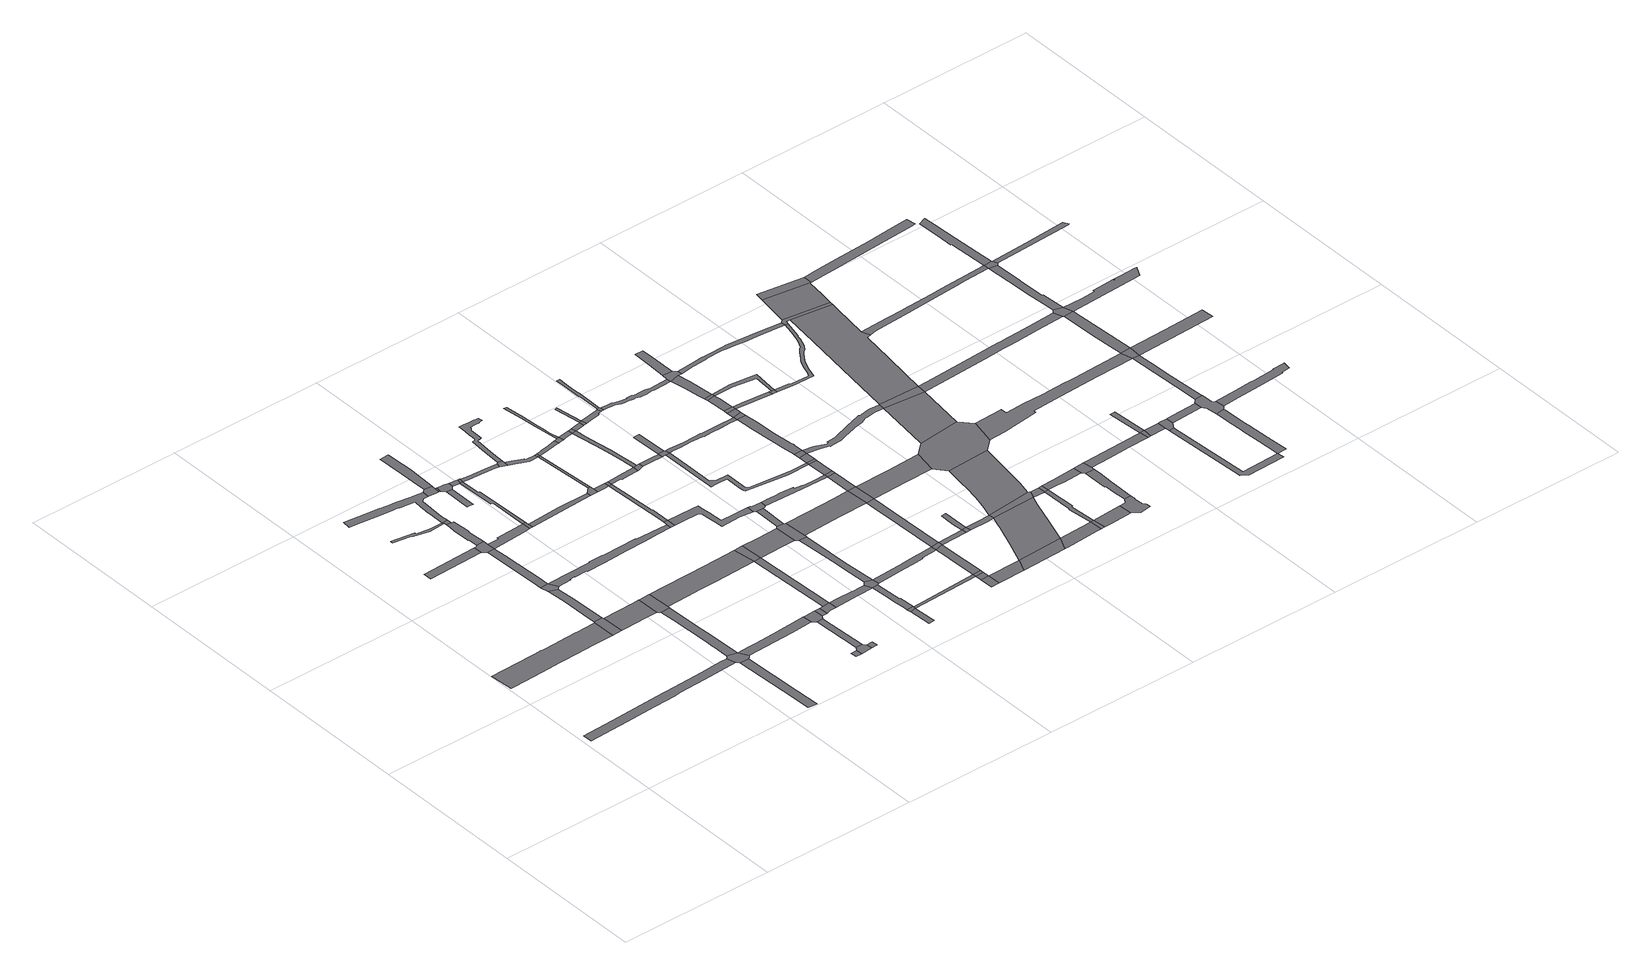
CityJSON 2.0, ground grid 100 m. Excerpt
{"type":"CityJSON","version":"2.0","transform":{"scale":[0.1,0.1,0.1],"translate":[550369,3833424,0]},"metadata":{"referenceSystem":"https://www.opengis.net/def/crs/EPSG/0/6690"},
"CityObjects":{
"road1":{"type":"Road","attributes":{"RoadStructureAttribute.sectionType":"1"},"geometry":[{"type":"MultiSurface","lod":"1","boundaries":[[[0,1,2,3,4,5,6,7,8,9,10,11,12,13,14]]]}]},
"road2":{"type":"Road","attributes":{"RoadStructureAttribute.sectionType":"1"},"geometry":[{"type":"MultiSurface","lod":"1","boundaries":[[[15,16,17,18,19,20,21,22,23,24,25,26,27,28,29,30,31,32,33,34,35,36,37,38]]]}]},
"road3":{"type":"Road","geometry":[{"type":"MultiSurface","lod":"1","boundaries":[[[39,40,15,38,41,42]]]}]},
"road4":{"type":"Road","attributes":{"RoadStructureAttribute.sectionType":"1"},"geometry":[{"type":"MultiSurface","lod":"1","boundaries":[[[43,44,45,46,47]]]}]},
"road5":{"type":"Road","attributes":{"RoadStructureAttribute.sectionType":"1"},"geometry":[{"type":"MultiSurface","lod":"1","boundaries":[[[48,49,50,40,39,51,52,53]]]}]},
"road6":{"type":"Road","attributes":{"RoadStructureAttribute.sectionType":"1"},"geometry":[{"type":"MultiSurface","lod":"1","boundaries":[[[54,55,56,57,58,59]]]}]},
"road7":{"type":"Road","geometry":[{"type":"MultiSurface","lod":"1","boundaries":[[[60,61,48,53,62,63]]]}]},
"road8":{"type":"Road","attributes":{"RoadStructureAttribute.sectionType":"1"},"geometry":[{"type":"MultiSurface","lod":"1","boundaries":[[[64,65,66,67,68,69,70,71,72,73,74,75,76]]]}]},
"road9":{"type":"Road","attributes":{"RoadStructureAttribute.sectionType":"1"},"geometry":[{"type":"MultiSurface","lod":"1","boundaries":[[[77,78,42,41,79,80,81,82]]]}]},
"road10":{"type":"Road","geometry":[{"type":"MultiSurface","lod":"1","boundaries":[[[83,84,85,0,14,54,59,86,87,88,89]]]}]},
"road11":{"type":"Road","attributes":{"RoadStructureAttribute.sectionType":"1"},"geometry":[{"type":"MultiSurface","lod":"1","boundaries":[[[90,91,92,93,94,95,96,97,61,60]]]}]},
"road12":{"type":"Road","attributes":{"RoadStructureAttribute.sectionType":"1"},"geometry":[{"type":"MultiSurface","lod":"1","boundaries":[[[98,99,100,101,102,103,104,105,106,107,108,109,110,111,112,113,114,115,116,117,118,119,120,76,121,122,123,124,125,126]]]}]},
"road13":{"type":"Road","attributes":{"RoadStructureAttribute.sectionType":"1"},"geometry":[{"type":"MultiSurface","lod":"1","boundaries":[[[127,128,129,130,131,132,133,134,135,136,137,83,89]]]}]},
"road14":{"type":"Road","geometry":[{"type":"MultiSurface","lod":"1","boundaries":[[[138,139,140,141,43,47,142,94,93,143]]]}]},
"road15":{"type":"Road","attributes":{"RoadStructureAttribute.sectionType":"1"},"geometry":[{"type":"MultiSurface","lod":"1","boundaries":[[[144,145,146,147,148,149,150,139,138,151,152,153,154,155]]]}]},
"road16":{"type":"Road","geometry":[{"type":"MultiSurface","lod":"1","boundaries":[[[156,157,77,82,158,159,132,131,160]]]}]},
"road17":{"type":"Road","geometry":[{"type":"MultiSurface","lod":"1","boundaries":[[[121,76,75,144,155]]]}]},
"road18":{"type":"Road","attributes":{"RoadStructureAttribute.sectionType":"1"},"geometry":[{"type":"MultiSurface","lod":"1","boundaries":[[[161,162,163,164,143,93,165,166]]]}]},
"road19":{"type":"Road","attributes":{"RoadStructureAttribute.sectionType":"1"},"geometry":[{"type":"MultiSurface","lod":"1","boundaries":[[[167,168,169,170,171,172,89,88,173,174]]]}]},
"road20":{"type":"Road","geometry":[{"type":"MultiSurface","lod":"1","boundaries":[[[175,126,125,176,177,178,179]]]}]},
"road21":{"type":"Road","geometry":[{"type":"MultiSurface","lod":"1","boundaries":[[[180,161,166,181,182]]]}]},
"road22":{"type":"Road","geometry":[{"type":"MultiSurface","lod":"1","boundaries":[[[183,184,185,186]]]}]},
"road23":{"type":"Road","attributes":{"RoadStructureAttribute.sectionType":"1"},"geometry":[{"type":"MultiSurface","lod":"1","boundaries":[[[178,177,187,188]]]}]},
"road24":{"type":"Road","geometry":[{"type":"MultiSurface","lod":"1","boundaries":[[[189,190,191,192,193]]]}]},
"road25":{"type":"Road","attributes":{"RoadStructureAttribute.sectionType":"1"},"geometry":[{"type":"MultiSurface","lod":"1","boundaries":[[[194,195,196,197,198,199,200,201,63,62,202,203,204,205,206,207,208,209,210,211,212,213]]]}]},
"road26":{"type":"Road","geometry":[{"type":"MultiSurface","lod":"1","boundaries":[[[214,215,188,187,189,193,216,217,218,219]]]}]},
"road27":{"type":"Road","attributes":{"RoadStructureAttribute.sectionType":"1"},"geometry":[{"type":"MultiSurface","lod":"1","boundaries":[[[220,221,222,223,224,225,226,227,228,229,230,175,179]]]}]},
"road28":{"type":"Road","geometry":[{"type":"MultiSurface","lod":"1","boundaries":[[[231,232,183,186,233,234]]]}]},
"road29":{"type":"Road","attributes":{"RoadStructureAttribute.sectionType":"1"},"geometry":[{"type":"MultiSurface","lod":"1","boundaries":[[[235,236,237,238,161,180,239,240,241]]]}]},
"road30":{"type":"Road","attributes":{"RoadStructureAttribute.sectionType":"1"},"geometry":[{"type":"MultiSurface","lod":"1","boundaries":[[[242,243,232,231]]]}]},
"road31":{"type":"Road","attributes":{"RoadStructureAttribute.sectionType":"1"},"geometry":[{"type":"MultiSurface","lod":"1","boundaries":[[[219,218,244,235,245]]]}]},
"road32":{"type":"Road","geometry":[{"type":"MultiSurface","lod":"1","boundaries":[[[246,247,234,233]]]}]},
"road33":{"type":"Road","attributes":{"RoadStructureAttribute.sectionType":"1"},"geometry":[{"type":"MultiSurface","lod":"1","boundaries":[[[248,249,250,251,252,253,254,156,160,255,256,257,258,259,260,261]]]}]},
"road34":{"type":"Road","geometry":[{"type":"MultiSurface","lod":"1","boundaries":[[[245,235,241,262]]]}]},
"road35":{"type":"Road","geometry":[{"type":"MultiSurface","lod":"1","boundaries":[[[263,264,167,174,243,242,265]]]}]},
"road36":{"type":"Road","attributes":{"RoadStructureAttribute.sectionType":"1"},"geometry":[{"type":"MultiSurface","lod":"1","boundaries":[[[266,263,265,267]]]}]},
"road37":{"type":"Road","attributes":{"RoadStructureAttribute.sectionType":"1"},"geometry":[{"type":"MultiSurface","lod":"1","boundaries":[[[268,269,182,181,270,271]]]}]},
"road38":{"type":"Road","attributes":{"RoadStructureAttribute.sectionType":"1"},"geometry":[{"type":"MultiSurface","lod":"1","boundaries":[[[272,273,274,275,262,241,276,277,278,279,280,281]]]}]},
"road39":{"type":"Road","geometry":[{"type":"MultiSurface","lod":"1","boundaries":[[[282,283,266,267,284,285]]]}]},
"road40":{"type":"Road","attributes":{"RoadStructureAttribute.sectionType":"1"},"geometry":[{"type":"MultiSurface","lod":"1","boundaries":[[[286,261,283,282]]]}]},
"road41":{"type":"Road","geometry":[{"type":"MultiSurface","lod":"1","boundaries":[[[287,288,289,281,280,290,291,292]]]}]},
"road42":{"type":"Road","attributes":{"RoadStructureAttribute.sectionType":"1"},"geometry":[{"type":"MultiSurface","lod":"1","boundaries":[[[293,294,295,296,282,285,297,298,299,300]]]}]},
"road43":{"type":"Road","geometry":[{"type":"MultiSurface","lod":"1","boundaries":[[[301,302,303,213,212,304,305]]]}]},
"road44":{"type":"Road","geometry":[{"type":"MultiSurface","lod":"1","boundaries":[[[306,248,261,286]]]}]},
"road45":{"type":"Road","geometry":[{"type":"MultiSurface","lod":"1","boundaries":[[[307,308,268,271,309,310]]]}]},
"road46":{"type":"Road","attributes":{"RoadStructureAttribute.sectionType":"1"},"geometry":[{"type":"MultiSurface","lod":"1","boundaries":[[[311,312,313,314,291,290,315,316,317,318]]]}]},
"road47":{"type":"Road","attributes":{"RoadStructureAttribute.sectionType":"1"},"geometry":[{"type":"MultiSurface","lod":"1","boundaries":[[[319,320,321,322]]]}]},
"road48":{"type":"Road","attributes":{"RoadStructureAttribute.sectionType":"1"},"geometry":[{"type":"MultiSurface","lod":"1","boundaries":[[[323,324,301,305,325,326,327]]]}]},
"road49":{"type":"Road","geometry":[{"type":"MultiSurface","lod":"1","boundaries":[[[328,329,320,319,330]]]}]},
"road50":{"type":"Road","attributes":{"RoadStructureAttribute.sectionType":"1"},"geometry":[{"type":"MultiSurface","lod":"1","boundaries":[[[331,310,309,332,323]]]}]},
"road51":{"type":"Road","attributes":{"RoadStructureAttribute.sectionType":"1"},"geometry":[{"type":"MultiSurface","lod":"1","boundaries":[[[333,317,308,307]]]}]},
"road52":{"type":"Road","attributes":{"RoadStructureAttribute.sectionType":"1"},"geometry":[{"type":"MultiSurface","lod":"1","boundaries":[[[334,335,336,337,338,339,340,341,342,343,344,345,287,292,346,347,348,349,350,351,352,353,354,355,356,357,358,359,360]]]}]},
"road53":{"type":"Road","attributes":{"RoadStructureAttribute.sectionType":"1"},"geometry":[{"type":"MultiSurface","lod":"1","boundaries":[[[361,362,363,364,365,299,366,367,368,329,328]]]}]},
"road54":{"type":"Road","geometry":[{"type":"MultiSurface","lod":"1","boundaries":[[[369,331,323,327]]]}]},
"road55":{"type":"Road","geometry":[{"type":"MultiSurface","lod":"1","boundaries":[[[370,318,317,333]]]}]},
"road56":{"type":"Road","geometry":[{"type":"MultiSurface","lod":"1","boundaries":[[[371,300,299,365,372,373,374,375]]]}]},
"road57":{"type":"Road","attributes":{"RoadStructureAttribute.sectionType":"1"},"geometry":[{"type":"MultiSurface","lod":"1","boundaries":[[[376,377,306,286,378,379,380]]]}]},
"road58":{"type":"Road","attributes":{"RoadStructureAttribute.sectionType":"1"},"geometry":[{"type":"MultiSurface","lod":"1","boundaries":[[[381,382,383,384,385,386,387,388,389,390,305,304,391,392,393,394,395,396,397,398]]]}]},
"road59":{"type":"Road","attributes":{"RoadStructureAttribute.sectionType":"1"},"geometry":[{"type":"MultiSurface","lod":"1","boundaries":[[[399,400,401,402,370,333,403,404,405]]]}]},
"road60":{"type":"Road","attributes":{"RoadStructureAttribute.sectionType":"1"},"geometry":[{"type":"MultiSurface","lod":"1","boundaries":[[[406,407,408,409,371,375,410,411,412,413]]]}]},
"road61":{"type":"Road","attributes":{"RoadStructureAttribute.sectionType":"1"},"geometry":[{"type":"MultiSurface","lod":"1","boundaries":[[[414,415,416,369,327,417,418,419,420,421]]]}]},
"road62":{"type":"Road","geometry":[{"type":"MultiSurface","lod":"1","boundaries":[[[422,423,424,376,380,425,426,406,413,427,428,429,430,431,432]]]}]},
"road63":{"type":"Road","attributes":{"RoadStructureAttribute.sectionType":"1"},"geometry":[{"type":"MultiSurface","lod":"1","boundaries":[[[433,330,319,434]]]}]},
"road64":{"type":"Road","geometry":[{"type":"MultiSurface","lod":"1","boundaries":[[[435,436,399,405,437,438,439]]]}]},
"road65":{"type":"Road","geometry":[{"type":"MultiSurface","lod":"1","boundaries":[[[440,441,414,421,442,443,444]]]}]},
"road66":{"type":"Road","attributes":{"RoadStructureAttribute.sectionType":"1"},"geometry":[{"type":"MultiSurface","lod":"1","boundaries":[[[445,422,432,446]]]}]},
"road67":{"type":"Road","attributes":{"RoadStructureAttribute.sectionType":"1"},"geometry":[{"type":"MultiSurface","lod":"1","boundaries":[[[447,448,449,450,436,435,451,452,453,454,455,456]]]}]},
"road68":{"type":"Road","attributes":{"RoadStructureAttribute.sectionType":"1"},"geometry":[{"type":"MultiSurface","lod":"1","boundaries":[[[457,435,439,458,459]]]}]},
"road69":{"type":"Road","attributes":{"RoadStructureAttribute.sectionType":"1"},"geometry":[{"type":"MultiSurface","lod":"1","boundaries":[[[460,461,462,463,464,465,459,466,467,468,469,470,414,441]]]}]},
"road70":{"type":"Road","attributes":{"RoadStructureAttribute.sectionType":"1"},"geometry":[{"type":"MultiSurface","lod":"1","boundaries":[[[471,472,473,474,475,476,477,375,374,478,479,480,481,482,483,484,485,486]]]}]},
"road71":{"type":"Road","geometry":[{"type":"MultiSurface","lod":"1","boundaries":[[[487,488,398,397,445,446,489,490,491,492,493]]]}]},
"road72":{"type":"Road","geometry":[{"type":"MultiSurface","lod":"1","boundaries":[[[494,457,459,465]]]}]},
"road73":{"type":"Road","attributes":{"RoadStructureAttribute.sectionType":"1"},"geometry":[{"type":"MultiSurface","lod":"1","boundaries":[[[495,496,440,444,497,498,499]]]}]},
"road74":{"type":"Road","attributes":{"RoadStructureAttribute.sectionType":"1"},"geometry":[{"type":"MultiSurface","lod":"1","boundaries":[[[500,501,494,465,502]]]}]},
"road75":{"type":"Road","geometry":[{"type":"MultiSurface","lod":"1","boundaries":[[[503,504,500,502,505]]]}]},
"road76":{"type":"Road","geometry":[{"type":"MultiSurface","lod":"1","boundaries":[[[506,507,508,509,510]]]}]},
"road77":{"type":"Road","geometry":[{"type":"MultiSurface","lod":"1","boundaries":[[[511,512,513,499,498,514,515,516,517,518]]]}]},
"road78":{"type":"Road","geometry":[{"type":"MultiSurface","lod":"1","boundaries":[[[519,520,504,503]]]}]},
"road79":{"type":"Road","attributes":{"function":"3","RoadStructureAttribute.sectionType":"1"},"geometry":[{"type":"MultiSurface","lod":"1","boundaries":[[[521,434,522,507,506]]]}]},
"road80":{"type":"Road","geometry":[{"type":"MultiSurface","lod":"1","boundaries":[[[523,433,434,521]]]}]},
"road81":{"type":"Road","geometry":[{"type":"MultiSurface","lod":"1","boundaries":[[[524,525,526,527,511,518]]]}]},
"road82":{"type":"Road","attributes":{"RoadStructureAttribute.sectionType":"1"},"geometry":[{"type":"MultiSurface","lod":"1","boundaries":[[[528,529,530,429,428,531,532]]]}]},
"road83":{"type":"Road","attributes":{"function":"3","RoadStructureAttribute.sectionType":"1"},"geometry":[{"type":"MultiSurface","lod":"1","boundaries":[[[533,534,535,536,486,537,538,539,540,433,523]]]}]},
"road84":{"type":"Road","attributes":{"RoadStructureAttribute.sectionType":"1"},"geometry":[{"type":"MultiSurface","lod":"1","boundaries":[[[541,542,503,505,543,544,545,546,547]]]}]},
"road85":{"type":"Road","geometry":[{"type":"MultiSurface","lod":"1","boundaries":[[[548,549,471,486,536]]]}]},
"road86":{"type":"Road","attributes":{"RoadStructureAttribute.sectionType":"1"},"geometry":[{"type":"MultiSurface","lod":"1","boundaries":[[[550,551,552,553,554,555,556,557,558,493,492,559,560,561]]]}]},
"road87":{"type":"Road","attributes":{"RoadStructureAttribute.sectionType":"1"},"geometry":[{"type":"MultiSurface","lod":"1","boundaries":[[[562,563,506,510,564,565]]]}]},
"road88":{"type":"Road","geometry":[{"type":"MultiSurface","lod":"1","boundaries":[[[566,541,547,567,568,569]]]}]},
"road89":{"type":"Road","attributes":{"RoadStructureAttribute.sectionType":"1"},"geometry":[{"type":"MultiSurface","lod":"1","boundaries":[[[570,571,572,573,574,575,576,577,578,516,515,579,580,581,582,583,584,585,586,587,588,589,590,591]]]}]},
"road90":{"type":"Road","attributes":{"function":"3","RoadStructureAttribute.sectionType":"1"},"geometry":[{"type":"MultiSurface","lod":"1","boundaries":[[[592,593,594,595,532,596,597,549,548]]]}]},
"road91":{"type":"Road","attributes":{"RoadStructureAttribute.sectionType":"1"},"geometry":[{"type":"MultiSurface","lod":"1","boundaries":[[[598,599,600,601,602,566,569,603,604,605,606,607,608,609]]]}]},
"road92":{"type":"Road","attributes":{"RoadStructureAttribute.sectionType":"1"},"geometry":[{"type":"MultiSurface","lod":"1","boundaries":[[[610,548,536,611,612]]]}]},
"road93":{"type":"Road","attributes":{"RoadStructureAttribute.sectionType":"1"},"geometry":[{"type":"MultiSurface","lod":"1","boundaries":[[[613,614,615,616,617,618,619,620,517,516,621,622,623,624,625,626,627,628,629,630,631,632]]]}]},
"road94":{"type":"Road","geometry":[{"type":"MultiSurface","lod":"1","boundaries":[[[633,634,528,532,595]]]}]},
"road95":{"type":"Road","attributes":{"function":"3","RoadStructureAttribute.sectionType":"1"},"geometry":[{"type":"MultiSurface","lod":"1","boundaries":[[[635,560,634,633]]]}]},
"road96":{"type":"Road","geometry":[{"type":"MultiSurface","lod":"1","boundaries":[[[636,610,612,637]]]}]},
"road97":{"type":"Road","geometry":[{"type":"MultiSurface","lod":"1","boundaries":[[[638,561,560,635]]]}]},
"road98":{"type":"Road","geometry":[{"type":"MultiSurface","lod":"1","boundaries":[[[639,640,641,642,643,610,636]]]}]},
"road99":{"type":"Road","geometry":[{"type":"MultiSurface","lod":"1","boundaries":[[[644,562,565,645]]]}]},
"road100":{"type":"Road","attributes":{"function":"3","RoadStructureAttribute.sectionType":"1"},"geometry":[{"type":"MultiSurface","lod":"1","boundaries":[[[646,647,590,648,649,650,561,638]]]}]},
"road101":{"type":"Road","attributes":{"RoadStructureAttribute.sectionType":"1"},"geometry":[{"type":"MultiSurface","lod":"1","boundaries":[[[651,652,653,654,655,656,657,658,659,660,661,662,663,664,568,567,665,666,667,668,669,670,671,672,673,674,675,676,677,678,679]]]}]},
"road102":{"type":"Road","geometry":[{"type":"MultiSurface","lod":"1","boundaries":[[[680,591,590,647]]]}]},
"road103":{"type":"Road","attributes":{"function":"3","RoadStructureAttribute.sectionType":"1"},"geometry":[{"type":"MultiSurface","lod":"1","boundaries":[[[681,682,683,684,685,591,680]]]}]},
"road104":{"type":"Road","geometry":[{"type":"MultiSurface","lod":"1","boundaries":[[[686,682,681,687,688]]]}]},
"road105":{"type":"Road","attributes":{"RoadStructureAttribute.sectionType":"1"},"geometry":[{"type":"MultiSurface","lod":"1","boundaries":[[[689,690,636,637,691,692,693]]]}]},
"road106":{"type":"Road","attributes":{"function":"3","RoadStructureAttribute.sectionType":"1"},"geometry":[{"type":"MultiSurface","lod":"1","boundaries":[[[694,695,696,697,698,699,700,701,702,703,704,705,686,688]]]}]},
"road107":{"type":"Road","attributes":{"function":"2","RoadStructureAttribute.sectionType":"1"},"geometry":[{"type":"MultiSurface","lod":"1","boundaries":[[[706,707,708,709,710,693,711,712,713,562,644]]]}]},
"road108":{"type":"Road","geometry":[{"type":"MultiSurface","lod":"1","boundaries":[[[714,632,631,701,700]]]}]},
"road109":{"type":"Road","attributes":{"RoadStructureAttribute.sectionType":"1"},"geometry":[{"type":"MultiSurface","lod":"1","boundaries":[[[715,716,717,633,595,718,719,720,721]]]}]},
"road110":{"type":"Road","attributes":{"function":"3","RoadStructureAttribute.sectionType":"1"},"geometry":[{"type":"MultiSurface","lod":"1","boundaries":[[[722,723,724,725,632,714]]]}]},
"road111":{"type":"Road","geometry":[{"type":"MultiSurface","lod":"1","boundaries":[[[726,724,723,727,728]]]}]},
"road112":{"type":"Road","attributes":{"function":"3","RoadStructureAttribute.sectionType":"1"},"geometry":[{"type":"MultiSurface","lod":"1","boundaries":[[[729,730,731,732,733,734,735,726,728]]]}]},
"road113":{"type":"Road","geometry":[{"type":"MultiSurface","lod":"1","boundaries":[[[736,737,733,732]]]}]},
"road114":{"type":"Road","attributes":{"function":"3","RoadStructureAttribute.sectionType":"1"},"geometry":[{"type":"MultiSurface","lod":"1","boundaries":[[[738,739,740,741,742,743,744,737,736]]]}]},
"road115":{"type":"Road","attributes":{"RoadStructureAttribute.sectionType":"1"},"geometry":[{"type":"MultiSurface","lod":"1","boundaries":[[[745,746,747,644,645,748,749,750,751]]]}]},
"road116":{"type":"Road","geometry":[{"type":"MultiSurface","lod":"1","boundaries":[[[752,753,679,678,742,741,754,755,756,757,758,759]]]}]},
"road117":{"type":"Road","geometry":[{"type":"MultiSurface","lod":"1","boundaries":[[[760,761,762,689,693,710,763]]]}]},
"road118":{"type":"Road","attributes":{"function":"3","RoadStructureAttribute.sectionType":"1"},"geometry":[{"type":"MultiSurface","lod":"1","boundaries":[[[764,765,766,752,759,767,768]]]}]},
"road119":{"type":"Road","attributes":{"RoadStructureAttribute.sectionType":"1"},"geometry":[{"type":"MultiSurface","lod":"1","boundaries":[[[769,770,727,723,771,772,773]]]}]},
"road120":{"type":"Road","attributes":{"RoadStructureAttribute.sectionType":"1"},"geometry":[{"type":"MultiSurface","lod":"1","boundaries":[[[774,775,736,732,776,777,778,779]]]}]},
"road121":{"type":"Road","attributes":{"RoadStructureAttribute.sectionType":"1"},"geometry":[{"type":"MultiSurface","lod":"1","boundaries":[[[780,781,782,783,784,785,786,787,788,789,790,791,792,793,794,795,796,688,687,797,798,799,800,801,802,803,804,805,806,807,808,809,810,811,812,813]]]}]},
"road122":{"type":"Road","attributes":{"function":"2","RoadStructureAttribute.sectionType":"1"},"geometry":[{"type":"MultiSurface","lod":"1","boundaries":[[[814,815,816,817,818,819,820,821,822,823,824,689,762]]]}]},
"road123":{"type":"Road","geometry":[{"type":"MultiSurface","lod":"1","boundaries":[[[825,745,751,826]]]}]},
"road124":{"type":"Road","geometry":[{"type":"MultiSurface","lod":"1","boundaries":[[[827,828,773,772,829,779,778]]]}]},
"road125":{"type":"Road","attributes":{"RoadStructureAttribute.sectionType":"1"},"geometry":[{"type":"MultiSurface","lod":"1","boundaries":[[[830,831,832,833,834,835,745,825]]]}]},
"road126":{"type":"Road","attributes":{"RoadStructureAttribute.sectionType":"1"},"geometry":[{"type":"MultiSurface","lod":"1","boundaries":[[[836,837,763,710,838,833]]]}]},
"road127":{"type":"Road","attributes":{"RoadStructureAttribute.sectionType":"1"},"geometry":[{"type":"MultiSurface","lod":"1","boundaries":[[[839,825,826,840,841]]]}]},
"road128":{"type":"Road","geometry":[{"type":"MultiSurface","lod":"1","boundaries":[[[842,836,833,832]]]}]},
"road129":{"type":"Road","geometry":[{"type":"MultiSurface","lod":"1","boundaries":[[[843,844,845,846,847,715,721,848,818,817,849,850]]]}]},
"road130":{"type":"Road","attributes":{"RoadStructureAttribute.sectionType":"1"},"geometry":[{"type":"MultiSurface","lod":"1","boundaries":[[[851,852,842,832,853,854,855,856]]]}]},
"road131":{"type":"Road","geometry":[{"type":"MultiSurface","lod":"1","boundaries":[[[857,858,859,839,841,860,861,862,863,864,865,866,867,868,869,870,871]]]}]},
"road132":{"type":"Road","attributes":{"RoadStructureAttribute.sectionType":"1"},"geometry":[{"type":"MultiSurface","lod":"1","boundaries":[[[872,873,874,875,876,877,878,879,880,756,755,881,882,883,884,885,886,887,888,889,890,891,892,893]]]}]},
"road133":{"type":"Road","attributes":{"function":"2","RoadStructureAttribute.sectionType":"1"},"geometry":[{"type":"MultiSurface","lod":"1","boundaries":[[[812,894,846,845,895]]]}]},
"road134":{"type":"Road","attributes":{"RoadStructureAttribute.sectionType":"1"},"geometry":[{"type":"MultiSurface","lod":"1","boundaries":[[[892,896,897,898,899,900,901,902,903,904,905,906,907,908,909,910,911,779,829,912,913,914,915,916,917,918,919,920,921,922,923,924,925,926,927,928]]]}]},
"road135":{"type":"Road","attributes":{"RoadStructureAttribute.sectionType":"1"},"geometry":[{"type":"MultiSurface","lod":"1","boundaries":[[[929,930,931,932,933,857,871,934,935,936]]]}]},
"road136":{"type":"Road","geometry":[{"type":"MultiSurface","lod":"1","boundaries":[[[937,813,812,895,938]]]}]},
"road137":{"type":"Road","geometry":[{"type":"MultiSurface","lod":"1","boundaries":[[[939,851,856,929,936,940]]]}]},
"road138":{"type":"Road","geometry":[{"type":"MultiSurface","lod":"1","boundaries":[[[941,942,943,944,945,937,938,946,947,948,949,950,951,952,953,954]]]}]},
"road139":{"type":"Road","attributes":{"RoadStructureAttribute.sectionType":"1"},"geometry":[{"type":"MultiSurface","lod":"1","boundaries":[[[955,956,957,958,959,939,940,960,961,962]]]}]},
"road140":{"type":"Road","geometry":[{"type":"MultiSurface","lod":"1","boundaries":[[[963,964,893,892,928,965,966,941,954,967]]]}]},
"road141":{"type":"Road","geometry":[{"type":"MultiSurface","lod":"1","boundaries":[[[968,969,963,967,970,971,972]]]}]},
"road142":{"type":"Road","geometry":[{"type":"MultiSurface","lod":"1","boundaries":[[[973,955,962,974,975,976]]]}]},
"road143":{"type":"Road","attributes":{"RoadStructureAttribute.sectionType":"1"},"geometry":[{"type":"MultiSurface","lod":"1","boundaries":[[[977,978,979,980,981,982,983,984,985,986,987,850,849,988,989,990,991,992,993,994]]]}]},
"road144":{"type":"Road","geometry":[{"type":"MultiSurface","lod":"1","boundaries":[[[995,996,968,972,997]]]}]},
"road145":{"type":"Road","geometry":[{"type":"MultiSurface","lod":"1","boundaries":[[[998,999,1000,1001,955,973]]]}]},
"road146":{"type":"Road","attributes":{"RoadStructureAttribute.sectionType":"1"},"geometry":[{"type":"MultiSurface","lod":"1","boundaries":[[[1002,973,976,1003,1004]]]}]},
"road147":{"type":"Road","geometry":[{"type":"MultiSurface","lod":"1","boundaries":[[[1005,1006,1002,1004,1007,1008,1009,1010,1011,1012]]]}]},
"road148":{"type":"Road","attributes":{"RoadStructureAttribute.sectionType":"1"},"geometry":[{"type":"MultiSurface","lod":"1","boundaries":[[[1013,1014,1009,1008,1015,1016,1017,1018,1019,1020]]]}]},
"road149":{"type":"Road","attributes":{"RoadStructureAttribute.sectionType":"1"},"geometry":[{"type":"MultiSurface","lod":"1","boundaries":[[[1021,1022,1023,1024,1025,1026,1027,938,895,1028,1029,1030,1031,1032,1033,1034,1035]]]}]},
"road150":{"type":"Road","attributes":{"RoadStructureAttribute.sectionType":"1"},"geometry":[{"type":"MultiSurface","lod":"1","boundaries":[[[1036,1037,1005,1012,1038,1039]]]}]},
"road151":{"type":"Road","attributes":{"RoadStructureAttribute.sectionType":"1"},"geometry":[{"type":"MultiSurface","lod":"1","boundaries":[[[1040,1041,1042,1043,1044,1045,1046,1047,1048,1049,1050,1020,1051]]]}]},
"road152":{"type":"Road","attributes":{"RoadStructureAttribute.sectionType":"1"},"geometry":[{"type":"MultiSurface","lod":"1","boundaries":[[[1052,1053,1054,1055,1056,1057,952,951,1058,1059,1060,1061,1062,1063]]]}]},
"road153":{"type":"Road","geometry":[{"type":"MultiSurface","lod":"1","boundaries":[[[1064,1065,1066,1067,1068,1036,1039,1069,1045,1044,1070,1071]]]}]},
"road154":{"type":"Road","attributes":{"RoadStructureAttribute.sectionType":"1"},"geometry":[{"type":"MultiSurface","lod":"1","boundaries":[[[1072,1073,1074,1075,1076,993,1077,1078,1066,1065]]]}]},
"road155":{"type":"Road","attributes":{"RoadStructureAttribute.sectionType":"1"},"geometry":[{"type":"MultiSurface","lod":"1","boundaries":[[[1079,1080,1081,1082,1083,1084,997,972,1085,1086,1087,1088,1089,1090]]]}]},
"road156":{"type":"Road","geometry":[{"type":"MultiSurface","lod":"1","boundaries":[[[1091,994,993,1076]]]}]},
"road157":{"type":"Road","attributes":{"RoadStructureAttribute.sectionType":"1"},"geometry":[{"type":"MultiSurface","lod":"1","boundaries":[[[1092,1093,1094,1095,1096,1097,994,1091]]]}]},
"road158":{"type":"Road","geometry":[{"type":"MultiSurface","lod":"1","boundaries":[[[1098,1021,1035,1093,1092,1099]]]}]},
"road159":{"type":"Road","attributes":{"RoadStructureAttribute.sectionType":"1"},"geometry":[{"type":"MultiSurface","lod":"1","boundaries":[[[1100,1101,1102,1103,1104,1105,1106,1107,1071,1070,1108,1109,1110,1111,1112,1113]]]}]},
"road160":{"type":"Road","attributes":{"RoadStructureAttribute.sectionType":"1"},"geometry":[{"type":"MultiSurface","lod":"1","boundaries":[[[1114,1115,1116,1117,1118,1119,1098,1099,1120,1121,1122,1123,1124,1125]]]}]},
"road161":{"type":"Road","geometry":[{"type":"MultiSurface","lod":"1","boundaries":[[[1126,1127,1052,1063,1114,1125,1128,1129]]]}]},
"road162":{"type":"Road","attributes":{"RoadStructureAttribute.sectionType":"1"},"geometry":[{"type":"MultiSurface","lod":"1","boundaries":[[[1130,1131,1132,1091,1076,1133]]]}]},
"road163":{"type":"Road","attributes":{"RoadStructureAttribute.sectionType":"1"},"geometry":[{"type":"MultiSurface","lod":"1","boundaries":[[[1134,1135,1136,1137,1138,1139,1140,1141,1052,1127]]]}]},
"road164":{"type":"Road","attributes":{"RoadStructureAttribute.sectionType":"1"},"geometry":[{"type":"MultiSurface","lod":"1","boundaries":[[[1142,1143,1144,1145,1146,1147,1148,1149,1150,1151,1152,1099,1092,1153]]]}]},
"road165":{"type":"Road","attributes":{"RoadStructureAttribute.sectionType":"1"},"geometry":[{"type":"MultiSurface","lod":"1","boundaries":[[[1154,1155,1126,1129,1156,1157]]]}]}
},
"vertices":[
[1085,640,0],[1047,638,0],[1014,637,0],[902,631,0],[705,622,0],[574,616,0],[299,603,0],[39,592,0],[42,533,0],[300,544,0],[511,554,0],[655,559,0],[694,563,0],[873,571,0],[1101,581,0],
[747,1349,0],[739,1349,0],[627,1346,0],[619,1346,0],[616,1346,0],[493,1342,0],[472,1341,0],[369,1340,0],[368,1340,0],[366,1340,0],[365,1340,0],[320,1339,0],[292,1338,0],[5,1330,0],[17,1177,0],[46,1178,0],[177,1183,0],[293,1187,0],[372,1190,0],[386,1191,0],[490,1193,0],[613,1197,0],[714,1200,0],[750,1201,0],
[810,1360,0],[752,1358,0],[815,1203,0],[810,1349,0],
[690,2295,0],[325,2283,0],[326,2256,0],[326,2229,0],[692,2239,0],
[740,1730,0],[748,1609,0],[752,1450,0],[805,1517,0],[800,1611,0],[795,1712,0],
[1117,565,0],[1130,217,0],[1139,14,0],[1196,10,0],[1190,169,0],[1176,561,0],
[784,1787,0],[731,1783,0],[815,1732,0],[785,1785,0],
[624,2579,0],[529,2595,0],[529,2605,0],[381,2629,0],[379,2620,0],[377,2611,0],[378,2611,0],[494,2595,0],[502,2585,0],[602,2563,0],[629,2564,0],[707,2570,0],[703,2582,0],
[1065,1357,0],[1028,1356,0],[845,1204,0],[990,1208,0],[1018,1208,0],[1069,1209,0],
[1104,660,0],[1096,650,0],[1086,640,0],[1185,570,0],[1189,574,0],[1200,585,0],[1167,643,0],
[781,1856,0],[774,2029,0],[770,2136,0],[766,2218,0],[718,2216,0],[720,2142,0],[725,1986,0],[729,1840,0],
[749,2867,0],[719,2872,0],[629,2886,0],[611,2887,0],[600,2888,0],[529,2896,0],[527,2899,0],[439,2910,0],[352,2919,0],[296,2927,0],[290,2871,0],[371,2863,0],[463,2853,0],[571,2842,0],[614,2838,0],[614,2833,0],[670,2827,0],[713,2821,0],[713,2819,0],[708,2769,0],[704,2726,0],[703,2717,0],[703,2661,0],[739,2585,0],[736,2628,0],[746,2799,0],[765,2817,0],[799,2815,0],[802,2860,0],
[1162,779,0],[1161,814,0],[1157,893,0],[1153,993,0],[1146,1195,0],[1085,1193,0],[1090,1097,0],[1095,968,0],[1100,810,0],[1101,775,0],[1101,774,0],
[764,2307,0],[714,2304,0],[711,2302,0],[704,2295,0],[711,2223,0],[766,2272,0],
[710,2557,0],[708,2522,0],[705,2482,0],[706,2453,0],[707,2369,0],[711,2368,0],[713,2308,0],[758,2420,0],[763,2429,0],[762,2460,0],[757,2548,0],[742,2550,0],
[1142,1360,0],[1077,1358,0],[1076,1202,0],[1082,1197,0],[1146,1211,0],
[1029,2294,0],[1019,2294,0],[844,2285,0],[843,2275,0],[1004,2235,0],[1032,2237,0],
[1649,667,0],[1546,662,0],[1478,659,0],[1459,657,0],[1304,648,0],[1253,646,0],[1508,598,0],[1651,605,0],
[823,2877,0],[850,2812,0],[869,2810,0],[873,2847,0],[875,2874,0],
[1052,2295,0],[1054,2238,0],[1052,2273,0],
[1673,248,0],[1633,246,0],[1635,206,0],[1675,208,0],
[879,2809,0],[883,2846,0],
[902,2783,0],[900,2606,0],[920,2606,0],[940,2605,0],[942,2783,0],
[1408,1793,0],[1409,1800,0],[1186,1795,0],[1177,1798,0],[1082,1797,0],[1082,1792,0],[928,1787,0],[808,1786,0],[900,1733,0],[900,1743,0],[938,1743,0],[938,1740,0],[1022,1743,0],[1023,1736,0],[1142,1739,0],[1308,1744,0],[1434,1747,0],[1533,1753,0],[1625,1758,0],[1622,1790,0],
[931,2841,0],[911,2843,0],[953,2795,0],[958,2800,0],[960,2802,0],[961,2837,0],
[876,2899,0],[884,3033,0],[884,3061,0],[882,3129,0],[877,3246,0],[817,3243,0],[819,3167,0],[820,3126,0],[822,3065,0],[822,3011,0],[823,2930,0],
[1730,270,0],[1690,269,0],[1750,212,0],[1748,252,0],
[1011,2797,0],[1016,2547,0],[1024,2547,0],[1029,2539,0],[1041,2670,0],[1031,2673,0],[1027,2796,0],
[1718,587,0],[1678,586,0],
[1010,2797,0],[1019,2831,0],
[1791,214,0],[1789,254,0],
[1752,1375,0],[1629,1372,0],[1429,1367,0],[1232,1362,0],[1162,1360,0],[1161,1360,0],[1144,1360,0],[1152,1211,0],[1213,1213,0],[1287,1215,0],[1383,1218,0],[1498,1221,0],[1633,1225,0],[1772,1229,0],
[1033,2829,0],
[1731,671,0],[1666,667,0],[1734,609,0],
[1768,673,0],[1771,611,0],
[1477,2287,0],[1277,2285,0],[1345,2255,0],[1478,2259,0],
[1199,2812,0],[1092,2819,0],[1038,2823,0],[1035,2829,0],[1063,2794,0],[1123,2790,0],[1216,2784,0],[1229,2783,0],[1267,2776,0],[1277,2807,0],
[1839,677,0],[1794,674,0],[1798,619,0],[1842,621,0],
[1817,1230,0],
[1287,2813,0],[1281,2809,0],[1280,2809,0],[1312,2760,0],[1315,2792,0],[1316,2811,0],
[2064,677,0],[2004,675,0],[2003,680,0],[1901,678,0],[1875,623,0],[2004,628,0],[2108,632,0],[2086,678,0],
[1627,1818,0],[1627,1797,0],[1627,1795,0],[1654,1758,0],[1654,1818,0],
[1812,1377,0],
[1529,2321,0],[1512,2320,0],[1531,2261,0],[1530,2294,0],
[1432,2736,0],[1419,2741,0],[1418,2747,0],[1353,2775,0],[1352,2745,0],[1427,2712,0],[1487,2710,0],[1483,2737,0],
[2164,339,0],[2125,329,0],[2132,186,0],[2171,188,0],
[1610,2262,0],[1625,1931,0],[1653,1944,0],[1648,1944,0],[1632,2266,0],
[2167,361,0],[2123,359,0],[2167,358,0],
[1608,2296,0],[1587,2262,0],
[1504,2713,0],
[1443,3189,0],[1439,3192,0],[1397,3195,0],[1370,3197,0],[1336,3198,0],[1334,3145,0],[1332,3107,0],[1331,3061,0],[1323,3049,0],[1304,3043,0],[1297,2955,0],[1291,2861,0],[1321,2890,0],[1332,3036,0],[1341,3035,0],[1342,3040,0],[1355,3039,0],[1355,3043,0],[1362,3042,0],[1367,3132,0],[1377,3145,0],[1377,3154,0],[1420,3157,0],[1443,3158,0],[1445,3159,0],[1469,3161,0],[1466,3190,0],
[2162,436,0],[2161,461,0],[2158,462,0],[2156,462,0],[2146,634,0],[2114,506,0],[2117,465,0],[2122,379,0],
[1631,2297,0],
[1501,2739,0],
[2108,703,0],[2147,637,0],[2152,639,0],[2157,641,0],[2155,690,0],
[2059,1384,0],[1922,1380,0],[1834,1230,0],[1971,1234,0],[2063,1237,0],
[1989,1630,0],[1984,1629,0],[1977,1629,0],[1876,1633,0],[1870,1730,0],[1866,1776,0],[1865,1795,0],[1864,1814,0],[1827,1814,0],[1734,1816,0],[1715,1758,0],[1811,1759,0],[1833,1745,0],[1843,1584,0],[1883,1587,0],[1973,1593,0],[2060,1581,0],[2061,1629,0],
[1650,2769,0],[1599,2758,0],[1540,2747,0],[1536,2745,0],[1507,2713,0],[1573,2726,0],[1656,2740,0],
[2082,1221,0],[2088,1105,0],[2097,957,0],[2103,817,0],[2140,882,0],[2138,926,0],[2136,1030,0],[2133,1219,0],
[1821,2306,0],[1714,2300,0],[1644,2297,0],[1633,2266,0],[1703,2268,0],[1706,2263,0],[1750,2265,0],[1819,2267,0],
[2072,1395,0],[2068,1392,0],[2061,1386,0],[2064,1236,0],[2073,1228,0],[2134,1230,0],[2134,1238,0],[2127,1387,0],[2117,1387,0],[2116,1387,0],[2116,1391,0],
[2603,378,0],[2604,355,0],
[1688,2777,0],[1672,2774,0],[1658,2738,0],[1678,2742,0],[1694,2745,0],
[1867,2312,0],[1849,2312,0],[1827,2268,0],[1835,2271,0],[1868,2284,0],
[2075,1571,0],[2120,1571,0],
[1631,3173,0],[1645,3041,0],[1655,2937,0],[1665,2845,0],[1675,2844,0],[1674,2856,0],[1675,2881,0],[1668,2952,0],[1661,3045,0],[1650,3170,0],
[1764,2790,0],[1713,2748,0],[1768,2759,0],
[1845,2342,0],[1836,2433,0],[1828,2509,0],[1817,2601,0],[1805,2694,0],[1797,2762,0],[1778,2693,0],[1793,2588,0],[1807,2482,0],[1817,2397,0],[1819,2373,0],
[2592,716,0],[2589,716,0],[2587,716,0],[2489,709,0],[2487,709,0],[2381,702,0],[2382,699,0],[2212,645,0],[2322,653,0],[2439,661,0],[2482,664,0],[2488,664,0],[2490,673,0],[2550,675,0],[2583,676,0],[2594,676,0],
[2080,1622,0],[2077,1629,0],[2131,1571,0],[2138,1577,0],[2139,1578,0],[2141,1580,0],[2146,1619,0],
[1790,2795,0],
[1972,2312,0],[1911,2314,0],[1924,2284,0],[2003,2283,0],[2004,2312,0],
[1860,2808,0],[1840,2805,0],[1862,2775,0],
[1880,2817,0],[1862,2810,0],[1887,2780,0],
[2658,313,0],[2605,311,0],[2606,269,0],[2607,227,0],[2663,229,0],
[2005,2318,0],[2005,2315,0],[2004,2314,0],[2022,2283,0],[2027,2283,0],[2057,2285,0],[2051,2316,0],[2046,2316,0],
[1852,2991,0],[1837,2986,0],
[2657,357,0],[2604,353,0],
[2657,379,0],
[2046,2320,0],[2041,2521,0],[2019,2521,0],[2000,2520,0],
[2573,1398,0],[2474,1395,0],[2285,1390,0],[2391,1247,0],[2581,1251,0],
[2650,640,0],[2649,640,0],[2649,642,0],[2648,691,0],[2596,656,0],[2597,641,0],[2600,521,0],[2602,383,0],
[2009,2837,0],[1941,2826,0],[1920,2786,0],[1987,2798,0],[1994,2803,0],[1994,2810,0],[2020,2814,0],
[2647,721,0],[2594,717,0],
[2496,1590,0],[2436,1592,0],[2415,1596,0],[2368,1604,0],[2368,1616,0],[2280,1619,0],[2249,1620,0],[2187,1621,0],[2182,1618,0],[2390,1572,0],[2571,1568,0],[2570,1591,0],
[2879,317,0],[2857,317,0],[2675,228,0],[2838,232,0],
[2017,2852,0],[2037,2815,0],[2035,2842,0],[2030,2847,0],
[2460,1737,0],[2184,1767,0],[2169,1782,0],[2168,1929,0],[2090,1930,0],[2068,1945,0],[2065,1947,0],[2059,1951,0],[2057,2142,0],[2031,1918,0],[2031,1903,0],[2069,1902,0],[2143,1901,0],[2142,1789,0],[2142,1776,0],[2145,1764,0],[2150,1754,0],[2157,1752,0],[2190,1747,0],[2422,1719,0],[2568,1721,0],[2568,1738,0],
[2647,726,0],[2644,850,0],[2639,1093,0],[2636,1252,0],[2582,1203,0],[2588,982,0],
[2010,3183,0],[2011,3115,0],[2012,2998,0],[2016,2994,0],[2016,2924,0],[2031,2933,0],[2032,3010,0],[2031,3014,0],[2030,3027,0],[2028,3077,0],[2030,3123,0],[2031,3181,0],
[2819,728,0],[2737,694,0],[2820,697,0],
[2499,2312,0],[2453,2311,0],[2362,2310,0],[2306,2310,0],[2299,2313,0],[2253,2312,0],[2179,2311,0],[2082,2315,0],[2072,2286,0],[2074,2286,0],[2136,2286,0],[2209,2287,0],[2256,2286,0],[2287,2285,0],[2300,2280,0],[2345,2282,0],[2418,2283,0],[2487,2286,0],[2532,2284,0],[2530,2312,0],
[2630,1401,0],[2574,1400,0],
[2627,1571,0],
[2849,733,0],[2854,698,0],
[2627,1593,0],
[2847,900,0],[2817,900,0],[2813,839,0],[2813,794,0],[2819,738,0],
[3175,328,0],[3134,240,0],
[2625,1627,0],[2624,1722,0],[2568,1716,0],[2568,1714,0],[2570,1599,0],
[2403,2808,0],[2356,2806,0],[2333,2811,0],[2323,2813,0],[2273,2812,0],[2262,2813,0],[2241,2815,0],[2237,2818,0],[2202,2820,0],[2201,2816,0],[2148,2824,0],[2118,2832,0],[2111,2836,0],[2082,2838,0],[2058,2816,0],[2095,2811,0],[2112,2809,0],[2145,2797,0],[2163,2794,0],[2190,2792,0],[2221,2787,0],[2241,2789,0],[2260,2782,0],[2264,2778,0],[2311,2779,0],[2346,2781,0],[2366,2780,0],[2481,2785,0],[2477,2813,0],
[2623,1739,0],
[2622,1805,0],[2567,1798,0],[2567,1749,0],[2568,1742,0],[2568,1740,0],
[2566,1844,0],[2623,1806,0],[2622,1843,0],
[3016,736,0],[2942,735,0],[2978,701,0],[3018,703,0],[3020,703,0],
[2622,1844,0],[2620,1902,0],[2620,1913,0],[2616,1936,0],[2607,2060,0],[2599,2200,0],[2594,2286,0],[2534,2284,0],[2541,2163,0],[2549,2034,0],[2560,1908,0],[2565,1867,0],
[3181,345,0],[3227,483,0],[3282,648,0],[3302,703,0],[3305,709,0],[3000,645,0],[2989,612,0],[2935,460,0],
[2592,2324,0],
[3081,1412,0],[3064,1411,0],[2863,1405,0],[2647,1253,0],[2868,1260,0],[3051,1265,0],[3052,1263,0],
[2589,2357,0],[2589,2364,0],[2529,2362,0],[2530,2318,0],
[2529,2391,0],[2590,2391,0],[2588,2391,0],
[2582,2488,0],[2580,2518,0],[2579,2524,0],[2579,2528,0],[2522,2521,0],[2527,2479,0],[2529,2409,0],
[2576,2547,0],[2520,2541,0],
[2576,2550,0],[2569,2634,0],[2559,2716,0],[2548,2798,0],[2482,2780,0],[2499,2683,0],[2514,2586,0],
[3398,339,0],[3394,339,0],[3390,339,0],[3153,241,0],[3157,241,0],[3372,253,0],[3402,254,0],
[2482,2853,0],[2480,2816,0],[2555,2799,0],[2571,2800,0],[2568,2829,0],[2561,2836,0],[2554,2843,0],[2546,2850,0],
[3322,761,0],[3312,766,0],[3311,766,0],[3327,760,0],
[2491,3096,0],[2489,3007,0],[2488,2972,0],[2545,3051,0],[2545,3096,0],
[2738,2377,0],[2650,2385,0],[2712,2353,0],[2831,2342,0],[2826,2368,0],
[2879,2534,0],[2712,2557,0],[2707,2532,0],[2857,2508,0],[2845,2368,0],[2862,2367,0],
[3144,1899,0],[3139,1899,0],[3080,1889,0],[3064,1887,0],[3063,1893,0],[3055,1890,0],[3003,1874,0],[2947,1856,0],[2922,1848,0],[2881,1835,0],[2835,1820,0],[2776,1814,0],[2778,1806,0],[2775,1805,0],[2765,1803,0],[2707,1827,0],[2693,1829,0],[2705,1793,0],[2764,1776,0],[2766,1773,0],[2780,1774,0],[2843,1779,0],[2882,1791,0],[2898,1796,0],[2910,1801,0],[2978,1822,0],[3035,1831,0],[3068,1848,0],[3070,1848,0],[3083,1850,0],[3085,1850,0],[3145,1858,0],[3207,1854,0],[3210,1897,0],
[3334,861,0],[3352,961,0],[3374,1107,0],[3390,1200,0],[3113,1190,0],[3092,1053,0],[3085,1007,0],[3067,915,0],[3053,857,0],[3039,806,0],[3017,739,0],
[3422,340,0],[3427,255,0],
[2840,2369,0],[2833,2369,0],[2860,2339,0],
[3409,509,0],[3419,514,0],[3409,711,0],[3386,711,0],[3389,512,0],[3384,499,0],
[3384,761,0],[3357,760,0],[3381,710,0],
[3616,352,0],[3479,258,0],[3621,265,0],
[3407,762,0],
[3476,1459,0],[3457,1482,0],[3432,1509,0],[3158,1480,0],[3151,1474,0],[3100,1207,0],[3463,1267,0],[3499,1433,0],
[3644,775,0],[3493,766,0],[3415,712,0],[3480,715,0],[3528,712,0],[3648,717,0],
[3675,384,0],[3658,358,0],[3655,354,0],[3663,232,0],[3665,230,0],[3740,243,0],[3737,260,0],[3736,265,0],[3734,277,0],[3721,287,0],[3719,336,0],[3718,339,0],[3718,344,0],[3720,357,0],[3720,384,0],
[3152,2827,0],[3007,2840,0],[3006,2838,0],[2920,2847,0],[2919,2845,0],[2790,2844,0],[2736,2843,0],[2712,2840,0],[2627,2833,0],[2662,2809,0],[2750,2816,0],[2762,2816,0],[2773,2820,0],[2870,2821,0],[2887,2820,0],[2904,2819,0],[2967,2812,0],[3021,2806,0],[3106,2800,0],[3200,2791,0],[3288,2781,0],[3285,2812,0],
[3168,1563,0],[3475,1828,0],
[3273,2715,0],[3256,2652,0],[3251,2636,0],[3246,2624,0],[3228,2588,0],[3221,2574,0],[3210,2567,0],[3187,2538,0],[3156,2495,0],[3144,2479,0],[3136,2464,0],[3116,2415,0],[3099,2369,0],[3088,2345,0],[2975,2348,0],[2957,2359,0],[2961,2331,0],[2989,2329,0],[3068,2327,0],[3109,2327,0],[3126,2392,0],[3129,2400,0],[3154,2455,0],[3159,2463,0],[3195,2514,0],[3210,2532,0],[3222,2538,0],[3241,2565,0],[3245,2572,0],[3267,2632,0],[3275,2660,0],[3277,2660,0],[3306,2779,0],
[3664,697,0],[3664,652,0],[3663,538,0],[3670,537,0],[3672,467,0],[3721,557,0],[3724,652,0],[3724,696,0],
[3213,1898,0],[3479,1888,0],
[3714,779,0],[3725,721,0],
[3338,2802,0],[3307,2569,0],[3279,2369,0],[3252,2173,0],[3214,1900,0],[3498,2028,0],[3502,2029,0],[3526,2199,0],[3555,2410,0],[3564,2412,0],[3584,2417,0],[3564,2472,0],[3598,2711,0],[3605,2763,0],
[4127,794,0],[4101,793,0],[4051,792,0],[3859,784,0],[3737,780,0],[3856,725,0],[3995,731,0],[4137,735,0],
[3305,2829,0],[3287,2813,0],[3312,2804,0],[3323,2803,0],[3609,2786,0],
[3340,3041,0],[3323,2941,0],[3621,2875,0],[3637,2990,0],[3644,2991,0],
[4160,796,0],[4143,735,0],[4152,736,0],[4154,736,0],
[4350,1414,0],[4180,1409,0],[4122,1407,0],[4119,1407,0],[4036,1405,0],[3958,1403,0],[3876,1404,0],[3824,1404,0],[3689,1398,0],[3688,1439,0],[3684,1439,0],[3570,1270,0],[3816,1301,0],[3815,1316,0],[4016,1327,0],[4274,1337,0],[4534,1342,0],[4516,1421,0],
[3349,3098,0],[3343,3064,0],[3645,3052,0],
[4146,1029,0],[4128,1027,0],[4126,1027,0],[4111,1026,0],
[4259,800,0],[4250,738,0],[4262,738,0],
[4321,802,0],[4276,800,0],[4262,724,0],[4263,711,0],[4297,713,0],[4300,718,0],[4304,724,0],[4323,751,0],
[4330,164,0],[4327,164,0],[4292,154,0],[4292,151,0],[4293,146,0],[4333,119,0],[4582,128,0],[4579,173,0],
[4472,1941,0],[4259,1928,0],[4099,1920,0],[4090,1920,0],[4071,1919,0],[3816,1905,0],[3589,1894,0],[3757,1843,0],[3920,1852,0],[4056,1859,0],[4094,1861,0],[4101,1862,0],[4155,1865,0],[4306,1872,0],[4491,1883,0],
[4528,810,0],[4365,804,0],[4409,756,0],[4532,762,0],
[4632,320,0],[4623,477,0],[4621,510,0],[4615,661,0],[4614,671,0],[4555,661,0],[4559,577,0],[4563,487,0],[4565,469,0],[4566,448,0],[4572,319,0],[4639,173,0],
[4462,2511,0],[4152,2496,0],[4072,2492,0],[3868,2483,0],[3866,2483,0],[3752,2477,0],[3629,2427,0],[3869,2443,0],[4074,2456,0],[4235,2467,0],[4292,2470,0],[4463,2479,0],
[4611,763,0],[4606,841,0],[4554,840,0],[4537,820,0],[4535,819,0],[4551,734,0],[4634,693,0],[4626,752,0],
[4605,857,0],[4597,952,0],[4588,1089,0],[4582,1254,0],[4580,1343,0],[4540,1169,0],[4547,996,0],
[4414,3104,0],[4392,3102,0],[4306,3095,0],[4126,3083,0],[3921,3070,0],[3755,3060,0],[3804,3002,0],[4016,3015,0],[4102,3021,0],[4229,3029,0],[4396,3040,0],[4419,3042,0],
[4585,1426,0],
[4563,1880,0],[4497,1876,0],[4503,1694,0],[4505,1611,0],[4511,1506,0],[4517,1424,0],
[4490,1960,0],[4544,1943,0],
[5135,786,0],[5124,785,0],[5055,782,0],[5054,777,0],[4969,772,0],[4910,769,0],[4886,767,0],[4772,760,0],[4746,701,0],[4893,709,0],[5012,717,0],[5071,720,0],[5072,730,0],[5130,734,0],
[4464,2475,0],[4470,2313,0],[4474,2241,0],[4472,2240,0],[4478,2137,0],[4484,2033,0],[4535,2100,0],[4530,2100,0],[4525,2208,0],[4522,2283,0],[4526,2283,0],[4521,2466,0],
[4521,2512,0],[4518,2512,0],[4528,2474,0],[4534,2480,0],
[5108,1443,0],[4833,1433,0],[4676,1427,0],[5113,1361,0],
[4511,2631,0],[4504,2800,0],[4496,2973,0],[4493,3049,0],[4438,3026,0],[4444,2843,0],[4446,2772,0],[4451,2772,0],
[5087,1970,0],[5077,1970,0],[4980,1967,0],[4924,1965,0],[4924,1956,0],[4917,1956,0],[4916,1965,0],[4819,1961,0],[4770,1958,0],[4770,1946,0],[4677,1942,0],[5051,1904,0],
[5041,2540,0],[4771,2525,0],[5051,2507,0],[5059,2508,0]
]}
